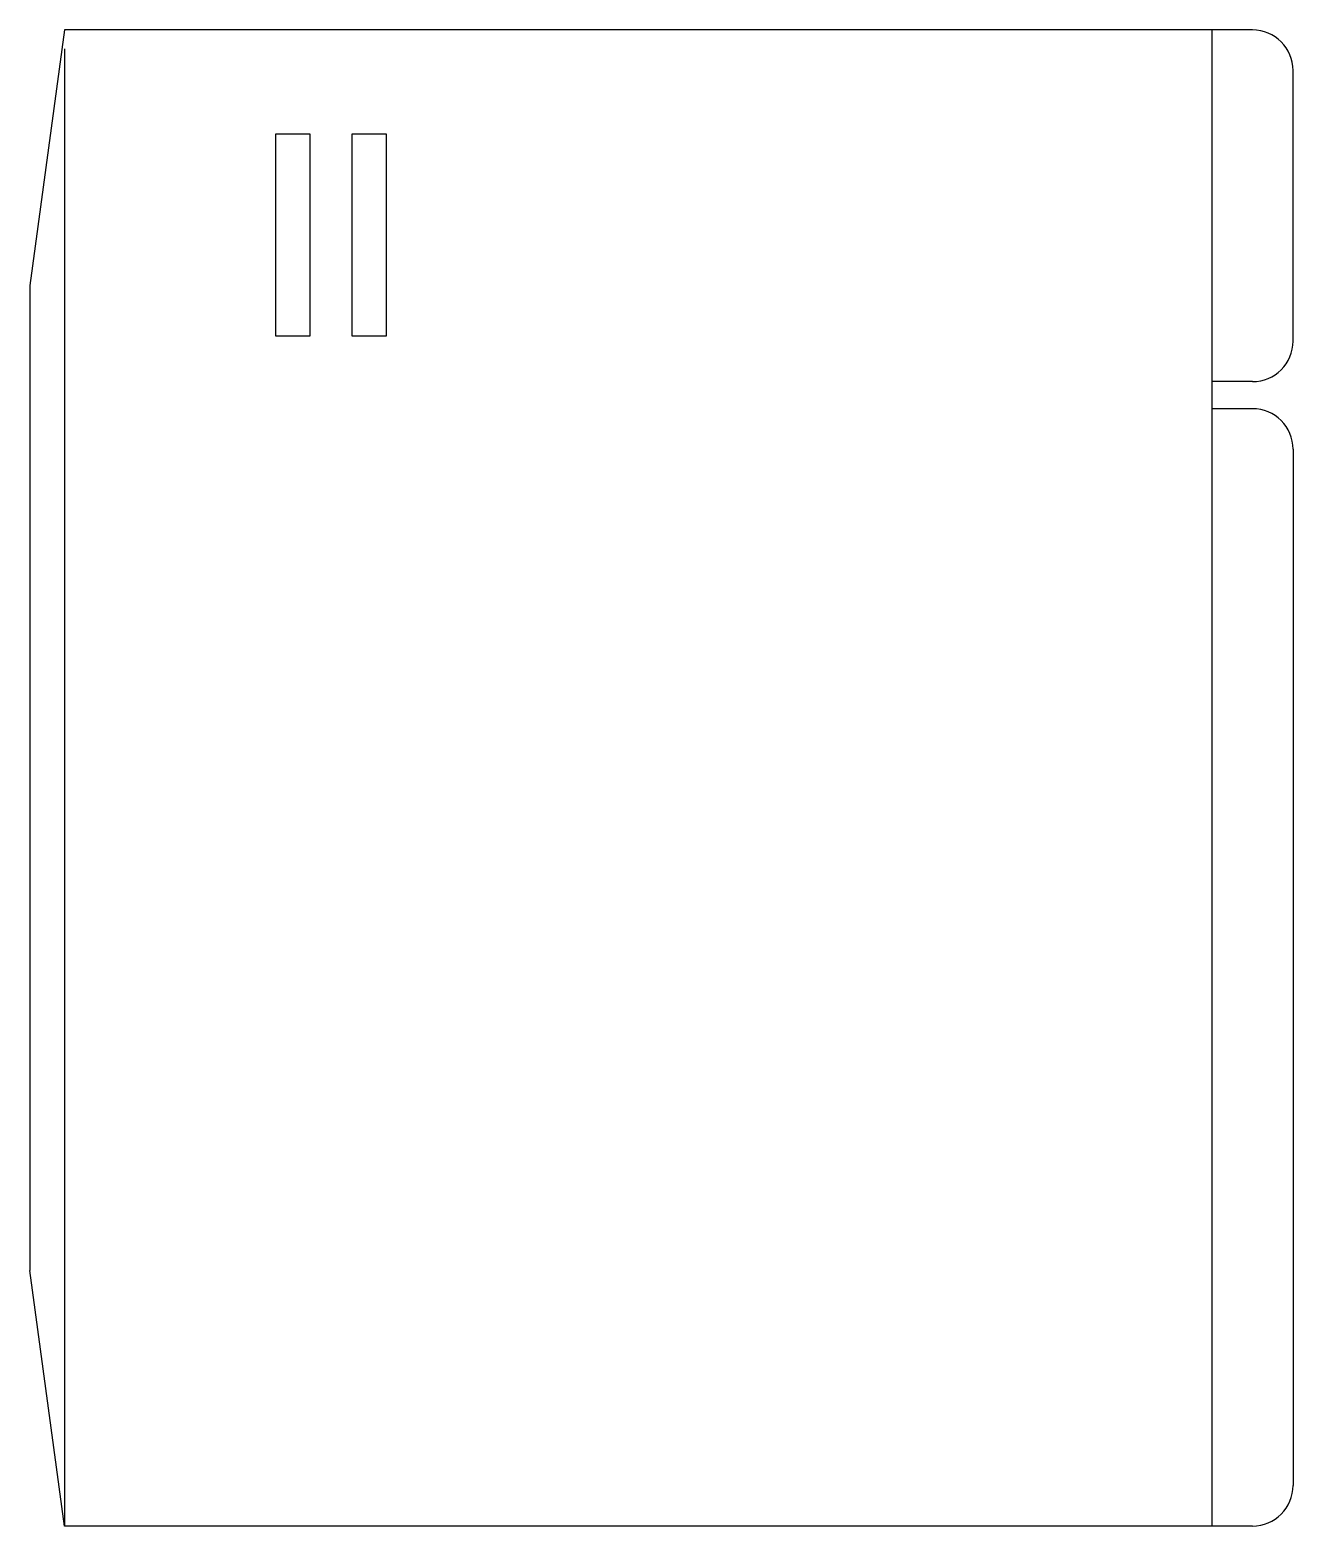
# Model space of a CAD drawing. Header units: millimetres. Extents: x -3022.965 to -3022.498, y 2857.346 to 2857.899.
import ezdxf

# ---------------------------------------------------------------- set-up
doc = ezdxf.new("R2010")
doc.units = ezdxf.units.MM
doc.header["$LTSCALE"] = 10
doc.layers.add('cozinha_eletros', color=2, linetype='Continuous')

msp = doc.modelspace()

# ---------------------------------------------------------------- linework, layer by layer
at = {"layer": 'cozinha_eletros', "color": 1}
for p, q in [((-3022.95209, 2857.89948), (-3022.96484, 2857.80507)), ((-3022.86123, 2857.86091), (-3022.87408, 2857.86091)), ((-3022.87408, 2857.86091), (-3022.87408, 2857.78635)), ((-3022.86123, 2857.78635), (-3022.86123, 2857.86091)), ((-3022.83297, 2857.86091), (-3022.84582, 2857.86091)), ((-3022.84582, 2857.86091), (-3022.84582, 2857.78635)), ((-3022.83297, 2857.78635), (-3022.83297, 2857.86091)), ((-3022.96484, 2857.80507), (-3022.96484, 2857.44088)), ((-3022.87408, 2857.78635), (-3022.86123, 2857.78635)), ((-3022.84582, 2857.78635), (-3022.83297, 2857.78635)), ((-3022.95209, 2857.34648), (-3022.96484, 2857.44088))]:
    msp.add_line(p, q, dxfattribs=at)
at = {"layer": 'cozinha_eletros'}
for p, q in [((-3022.51284, 2857.89948), (-3022.95209, 2857.89948)), ((-3022.52784, 2857.89948), (-3022.52784, 2857.34648)), ((-3022.95209, 2857.89248), (-3022.95209, 2857.34648)), ((-3022.49784, 2857.78448), (-3022.49784, 2857.88448)), ((-3022.51284, 2857.76948), (-3022.52784, 2857.76948)), ((-3022.51284, 2857.75948), (-3022.52784, 2857.75948)), ((-3022.49784, 2857.74448), (-3022.49784, 2857.36148)), ((-3022.51284, 2857.34648), (-3022.95209, 2857.34648))]:
    msp.add_line(p, q, dxfattribs=at)
for centre, start, end in [((-3022.51284, 2857.88448), 0, 90), ((-3022.51284, 2857.78448), 270, 0), ((-3022.51284, 2857.74448), 0, 90), ((-3022.51284, 2857.36148), 270, 360)]:
    msp.add_arc(centre, 0.015, start, end, dxfattribs=at)

doc.saveas('drawing.dxf')
